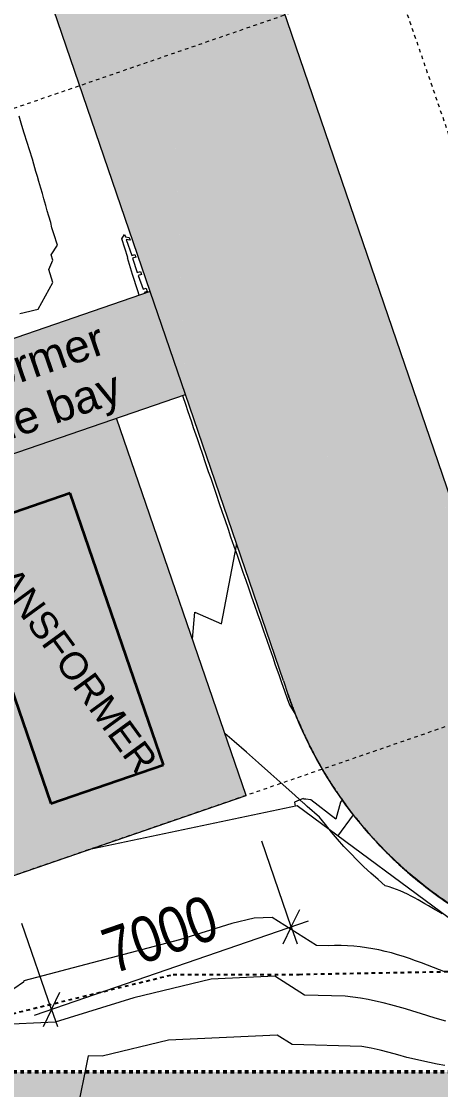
# Model space of a CAD drawing. Header units: metres. Extents: x -2515 to -2174, y 3875 to 4127.
# Drawn here: x -2463.84 to -2452.27, y 3945.45 to 3974.9 of the extents above; entities that cross this region are included whole.
import ezdxf

# ---------------------------------------------------------------- set-up
doc = ezdxf.new("R2010")
doc.units = ezdxf.units.M
for name, pattern in [('BOUNDARY Tighter', [0.008, 0.004, -0.002, 0, -0.002]), ('Dash Medium', [0.0075, 0.0045, -0.003]), ('Grid Line', [0.021, 0.012, -0.003, 0.003, -0.003]), ('Overhead', [0.004, 0.0025, -0.0015])]:
    doc.linetypes.add(name, pattern=pattern)
for name, color, linetype, lineweight in [('A-ANNO-DIMS', 211, 'Continuous', 5), ('A-ANNO-DIMS-500', 211, 'Continuous', 5), ('A-DETL', 90, 'Continuous', 5), ('A-DETL-GENF', 92, 'Continuous', 5), ('A-FLOR', 192, 'Continuous', 5), ('A-FLOR-OVHD', 1, 'Overhead', 5), ('A-FLOR-PATT', 8, 'Continuous', 5), ('A-GENM', 13, 'Continuous', 5), ('C-TOPO', 7, 'Continuous', 5), ('C-TOPO-MAJR', 7, 'Continuous', 18), ('C-TOPO-MINR', 7, 'Continuous', 5), ('G-ANNO-TEXT', 231, 'Continuous', 5), ('S-GRID', 1, 'Continuous', 5)]:
    doc.layers.add(name, color=color, linetype=linetype, lineweight=lineweight)
doc.styles.add('Arial', font='arial.ttf', dxfattribs={"height": 0.9})
doc.styles.add('Arial Narrow_1', font='ARIALN.TTF', dxfattribs={"height": 1.25})
doc.styles.add('Arial_4', font='arial.ttf', dxfattribs={"height": 0.75})
doc.dimstyles.new('2_5-CON-Diagonal-_mm__1', dxfattribs={"dimscale": 0.3048, "dimtxt": 1.279289, "dimasz": 2.46063, "dimexe": 1.64042, "dimexo": 0.0625, "dimgap": 0, "dimtad": 1, "dimdec": 0, "dimlfac": 1000, "dimzin": 0, "dimdsep": 46, "dimtxsty": 'Arial Narrow_1', "dimblk1": 'OBLIQUE', "dimblk2": 'OBLIQUE', "dimsah": 1, "dimcen": 0.09, "dimdle": 1.64042, "dimazin": 0, "dimtfac": 1, "dimtdec": 4, "dimtix": 1, "dimtmove": 0, "dimatfit": 3, "dimfxl": 8.2021, "dimfxlon": 1, "dimtvp": 1, "dimtolj": 1, "dimtzin": 0, "dimlwd": 15, "dimlwe": 15, "dimarcsym": 2})

# ---------------------------------------------------------------- blocks, each defined once
blk = doc.blocks.new('Generic Models 3 - Generic Models 2-971299-GA - TENANCY PLAN')
at = {"layer": 'A-GENM'}
blk.add_hatch(color=7, dxfattribs=at).paths.add_polyline_path([(-2397.253, 3964.35), (-2394.151, 3965.449), (-2396.794, 3972.914), (-2399.897, 3971.816), (-2397.732, 3965.704)])
at = {"layer": 'A-GENM', "color": 250, "lineweight": 35}
for p, q in [((-2396.794, 3972.914), (-2399.897, 3971.816)), ((-2394.151, 3965.449), (-2396.794, 3972.914)), ((-2399.897, 3971.816), (-2397.253, 3964.35)), ((-2397.253, 3964.35), (-2394.151, 3965.449))]:
    blk.add_line(p, q, dxfattribs=at)
blk = doc.blocks.new('DIMBLOCK26-GA - TENANCY PLAN')
at = {"layer": 'A-ANNO-DIMS-500', "lineweight": 15}
for p, q in [((-2456.393, 3949.943), (-2457.206, 3952.307)), ((-2456.393, 3949.943), (-2456.161, 3950.419)), ((-2463.012, 3947.666), (-2463.826, 3950.03)), ((-2463.485, 3947.503), (-2455.92, 3950.105)), ((-2456.393, 3949.943), (-2456.626, 3949.466)), ((-2456.393, 3949.943), (-2456.23, 3949.47)), ((-2463.012, 3947.666), (-2462.78, 3948.142)), ((-2463.012, 3947.666), (-2463.245, 3947.189)), ((-2463.012, 3947.666), (-2462.85, 3947.193))]:
    blk.add_line(p, q, dxfattribs=at)
at = {"layer": 'A-ANNO-DIMS-500', "color": 0, "lineweight": 15, "insert": (-2461.726, 3949.817), "char_height": 1.25, "width": 3.80132, "attachment_point": 1, "rotation": 18.9831, "line_spacing_factor": 0.974696, "style": 'Arial Narrow_1'}
blk.add_mtext('7000', dxfattribs=at)
blk = doc.blocks.new('_Oblique')
at = {"color": 0, "linetype": 'ByBlock', "lineweight": -2}
blk.add_line((-0.5, -0.5), (0.5, 0.5), dxfattribs=at)

msp = doc.modelspace()

# ---------------------------------------------------------------- hatches: boundary and pattern name
at = {"layer": 'A-DETL-GENF', "transparency": 33554585}
h = msp.add_hatch(color=7, dxfattribs=at)
h.paths.add_polyline_path([(-2302.0185, 3892.4128), (-2174.3113, 3892.4128), (-2174.3113, 4126.8955), (-2514.8637, 4126.8955), (-2514.8637, 3892.4128), (-2344.5875, 3892.4128)])
h.paths.add_polyline_path([(-2500.3708, 3896.9439), (-2507.4708, 3896.9439), (-2507.4708, 3904.3439), (-2500.3708, 3904.3439), (-2500.3708, 3903.4974)])
h.paths.add_polyline_path([(-2443.0284, 3945.9439), (-2477.4708, 3945.9439), (-2477.4708, 4057.0406), (-2355.409, 4057.0406), (-2355.409, 4059.8908), (-2213.309, 4059.8908), (-2213.309, 3949.0908), (-2338.4583, 3949.0908), (-2338.4583, 3945.9439), (-2441.6982, 3945.9439)])
at = {"layer": 'A-FLOR-PATT'}
for points in [[(-2459.3166, 3964.6203), (-2460.1269, 3985.4981), (-2467.3261, 3987.999), (-2459.6826, 3965.6886)], [(-2459.3166, 3964.6203), (-2453.6435, 3966.5737), (-2460.1269, 3985.4981), (-2459.358, 3965.6886)], [(-2467.8366, 3961.6894), (-2459.3166, 3964.6203), (-2460.2889, 3967.4583), (-2468.8035, 3964.5293), (-2467.9508, 3962.0248)], [(-2451.8698, 3961.3966), (-2453.6435, 3966.5737), (-2459.3166, 3964.6203), (-2453.2774, 3962.006)], [(-2456.4883, 3956.3651), (-2451.8698, 3961.3966), (-2459.3166, 3964.6203), (-2456.5445, 3956.5291)], [(-2453.6931, 3951.9279), (-2448.9299, 3957.0618), (-2449.194, 3957.2965), (-2449.4496, 3957.5405), (-2449.6963, 3957.7933), (-2449.9339, 3958.0548), (-2450.1909, 3958.361), (-2450.3807, 3958.6021), (-2450.5892, 3958.8873), (-2450.7876, 3959.1797), (-2451.0101, 3959.539), (-2451.1525, 3959.7847), (-2451.3186, 3960.0965), (-2451.4736, 3960.4139), (-2451.6172, 3960.7367), (-2451.7493, 3961.0644), (-2451.8698, 3961.3966), (-2456.4883, 3956.3651), (-2456.3313, 3955.9378), (-2456.1999, 3955.6132), (-2456.0681, 3955.3124), (-2455.9051, 3954.9715), (-2455.7308, 3954.6361), (-2455.5455, 3954.3067), (-2455.3494, 3953.9836), (-2455.1426, 3953.6672), (-2454.9255, 3953.3578), (-2454.6982, 3953.0558), (-2454.4611, 3952.7615), (-2454.2144, 3952.4752), (-2453.9583, 3952.1972), (-2453.7143, 3951.9494)]]:
    msp.add_hatch(color=253, dxfattribs=at).paths.add_polyline_path(points)
h = msp.add_hatch(color=254, dxfattribs=at)
h.paths.add_polyline_path([(-2464.2584, 3951.2877), (-2457.6391, 3953.5647), (-2461.2172, 3963.9664), (-2467.8365, 3961.6894), (-2464.313, 3951.4464)])
h.paths.add_polyline_path([(-2463.0288, 3953.3392), (-2465.6072, 3960.8272), (-2462.4953, 3961.8987), (-2459.917, 3954.4107), (-2461.6524, 3953.8131)])
h = msp.add_hatch(color=253, dxfattribs=at)
h.paths.add_polyline_path([(-2445.7037, 3948.6599), (-2442.4407, 3954.6599), (-2442.9001, 3954.6718), (-2443.2854, 3954.6972), (-2443.6301, 3954.7326), (-2443.8493, 3954.7599), (-2444.3251, 3954.8412), (-2444.5447, 3954.8845), (-2445.0074, 3954.9975), (-2445.2296, 3955.058), (-2445.689, 3955.2055), (-2445.9004, 3955.2796), (-2446.3277, 3955.4505), (-2446.5539, 3955.5482), (-2447.0548, 3955.7922), (-2447.4944, 3956.0361), (-2447.9456, 3956.3182), (-2448.3777, 3956.6211), (-2448.6577, 3956.8365), (-2448.9299, 3957.0618), (-2453.6931, 3951.9279), (-2453.4258, 3951.6737), (-2453.1505, 3951.4283), (-2452.8673, 3951.1919), (-2452.5767, 3950.9648), (-2452.2789, 3950.7472), (-2451.9742, 3950.5393), (-2451.6629, 3950.3415), (-2451.2792, 3950.1175), (-2451.0101, 3949.9705), (-2450.693, 3949.8097), (-2450.3588, 3949.6536), (-2450.0197, 3949.5085), (-2449.6761, 3949.3744), (-2449.1709, 3949.2015), (-2448.9767, 3949.1399), (-2448.6217, 3949.0397), (-2448.2637, 3948.9511), (-2447.903, 3948.8741), (-2447.54, 3948.8088), (-2447.0193, 3948.7376), (-2446.8087, 3948.7136), (-2446.4411, 3948.6838), (-2445.956, 3948.664)])
h.paths.add_polyline_path([(-2449.8837, 3954.8086), (-2449.8832, 3954.8086), (-2449.9185, 3954.9449)])

# ---------------------------------------------------------------- linework, layer by layer
at = {"layer": 'A-DETL', "linetype": 'BOUNDARY Tighter', "lineweight": 25}
for p, q in [((-2456.1743, 3948.6327), (-2448.0332, 3948.7862)), ((-2469.9193, 3946.129), (-2459.6514, 3948.6289)), ((-2459.6514, 3948.6289), (-2456.1743, 3948.6327))]:
    msp.add_line(p, q, dxfattribs=at)
at = {"layer": 'A-DETL', "linetype": 'Dash Medium', "lineweight": 50}
msp.add_line((-2477.4708, 3945.9439), (-2338.4583, 3945.9439), dxfattribs=at)
at = {"layer": 'A-FLOR'}
for p, q in [((-2460.2889, 3967.4583), (-2467.3261, 3987.999)), ((-2451.8698, 3961.3966), (-2460.1269, 3985.4981)), ((-2460.2889, 3967.4583), (-2468.8035, 3964.5293)), ((-2459.3166, 3964.6203), (-2460.2889, 3967.4583)), ((-2467.8366, 3961.6894), (-2459.3166, 3964.6203)), ((-2456.6115, 3956.7245), (-2459.3166, 3964.6203)), ((-2457.6391, 3953.5647), (-2461.2172, 3963.9664)), ((-2464.2584, 3951.2877), (-2457.6391, 3953.5647))]:
    msp.add_line(p, q, dxfattribs=at)
msp.add_open_spline([(-2453.6931, 3951.9279), (-2454.3222, 3952.546), (-2455.1577, 3953.5831), (-2456.0111, 3955.1303), (-2456.3454, 3955.9478), (-2456.4883, 3956.3651)], degree=3, knots=[-1, -1, -1, -1, -0.5, -0.25, 0, 0, 0, 0], dxfattribs=at)
msp.add_open_spline([(-2445.7037, 3948.6599), (-2446.4417, 3948.6599), (-2447.9167, 3948.8036), (-2450.0469, 3949.442), (-2452.0137, 3950.4794), (-2453.1669, 3951.4109), (-2453.6931, 3951.9279)], degree=3, dxfattribs=at)
at = {"layer": 'A-FLOR-OVHD'}
msp.add_line((-2447.0198, 3957.2209), (-2460.0741, 3995.0645), dxfattribs=at)
at = {"layer": 'C-TOPO'}
for p, q in [((-2456.6115, 3956.7245), (-2456.4847, 3956.3545)), ((-2456.3626, 3956.0167), (-2456.3731, 3956.0443)), ((-2456.3644, 3956.0215), (-2456.362, 3956.015)), ((-2456.2118, 3955.6396), (-2456.2186, 3955.6557)), ((-2456.0706, 3955.3178), (-2456.0954, 3955.3725)), ((-2456.078, 3955.334), (-2456.0726, 3955.3222)), ((-2455.9087, 3954.9788), (-2455.9353, 3955.0326)), ((-2455.9186, 3954.9988), (-2455.9116, 3954.9846)), ((-2455.7405, 3954.654), (-2455.7695, 3954.7083)), ((-2455.562, 3954.335), (-2455.5542, 3954.3217)), ((-2455.3704, 3954.0172), (-2455.36, 3954.0005)), ((-2454.9481, 3953.389), (-2455.0197, 3953.4893)), ((-2456.2343, 3953.2749), (-2461.9976, 3952.0653)), ((-2450.7232, 3949.2073), (-2456.2343, 3953.2749)), ((-2454.7388, 3953.1082), (-2454.7335, 3953.1013)), ((-2454.3082, 3952.5818), (-2454.4397, 3952.7357)), ((-2454.0179, 3952.2603), (-2454.0097, 3952.2515)), ((-2453.835, 3952.0698), (-2453.9286, 3952.1661)), ((-2453.7208, 3951.9552), (-2453.835, 3952.0698)), ((-2453.4453, 3951.6916), (-2453.4863, 3951.7298)), ((-2453.1888, 3951.4614), (-2453.1776, 3951.4517))]:
    msp.add_line(p, q, dxfattribs=at)
at = {"layer": 'C-TOPO', "flags": 128}
for points in [[(-2456.3731, 3956.0443), (-2456.4265, 3956.1894), (-2456.478, 3956.3351)], [(-2456.2801, 3955.8054), (-2456.3272, 3955.9246), (-2456.3563, 3956.0001)], [(-2456.2213, 3955.6621), (-2456.2463, 3955.7224), (-2456.2801, 3955.8054)], [(-2456.0954, 3955.3725), (-2456.1545, 3955.5057), (-2456.2118, 3955.6396)], [(-2456.0133, 3955.1945), (-2456.0547, 3955.2833), (-2456.066, 3955.3078)], [(-2455.9353, 3955.0326), (-2455.9746, 3955.1134), (-2456.0133, 3955.1945)], [(-2455.8364, 3954.836), (-2455.8863, 3954.9341), (-2455.9019, 3954.9651)], [(-2455.7695, 3954.7083), (-2455.8032, 3954.7721), (-2455.8364, 3954.836)], [(-2455.5974, 3954.3964), (-2455.6847, 3954.5517), (-2455.7203, 3954.6168)], [(-2455.5447, 3954.3053), (-2455.5711, 3954.3508), (-2455.5974, 3954.3964)], [(-2455.4159, 3954.0906), (-2455.4809, 3954.1976), (-2455.5447, 3954.3053)], [(-2455.3953, 3954.0572), (-2455.4056, 3954.0739), (-2455.4159, 3954.0906)], [(-2455.3404, 3953.9694), (-2455.368, 3954.0132), (-2455.3953, 3954.0572)], [(-2455.2673, 3953.8553), (-2455.304, 3953.9122), (-2455.3404, 3953.9694)], [(-2455.1945, 3953.7444), (-2455.2311, 3953.7998), (-2455.2673, 3953.8553)], [(-2455.1486, 3953.676), (-2455.1716, 3953.7102), (-2455.1945, 3953.7444)], [(-2455.0197, 3953.4893), (-2455.0846, 3953.5823), (-2455.1486, 3953.676)], [(-2454.7304, 3953.0973), (-2454.8771, 3953.2917), (-2454.9109, 3953.3377)], [(-2454.6529, 3952.9979), (-2454.6918, 3953.0475), (-2454.7304, 3953.0973)], [(-2454.4676, 3952.7692), (-2454.4831, 3952.7878), (-2454.6529, 3952.9979)], [(-2454.1708, 3952.4265), (-2454.2399, 3952.5038), (-2454.3082, 3952.5818)], [(-2453.9744, 3952.2142), (-2454.0048, 3952.2464), (-2454.1708, 3952.4265)], [(-2453.4863, 3951.7298), (-2453.6625, 3951.8979), (-2453.6815, 3951.9165)], [(-2453.1543, 3951.4316), (-2453.3218, 3951.5791), (-2453.3992, 3951.6492)], [(-2452.8832, 3951.2047), (-2452.9041, 3951.2217), (-2453.1543, 3951.4316)], [(-2452.6082, 3950.9887), (-2452.648, 3951.0191), (-2452.7975, 3951.1359)], [(-2452.3267, 3950.7811), (-2452.3862, 3950.8239), (-2452.5025, 3950.9091)]]:
    msp.add_lwpolyline(points, dxfattribs=at)
at = {"layer": 'C-TOPO'}
for start, end in [(198.91141, 200.74733), (201.39687, 202.62613), (203.4203, 204.49128), (205.37289, 206.35684), (207.29535, 208.18992), (208.18992, 208.33732), (209.20544, 210.12828), (211.10042, 212.00296), (212.96743, 213.87483), (213.88046, 214.00036), (214.81702, 215.56166), (215.56166, 215.89336), (216.67777, 217.57517), (217.62896, 217.78344), (218.56407, 219.26991), (219.26991, 219.54987), (219.54987, 219.6684), (220.47512, 221.32631), (221.3876, 221.54839), (222.39904, 223.17106), (223.2453, 223.42608), (224.31638, 224.90349), (224.90349, 225.30391), (226.25114, 226.96281), (227.00889, 227.16805), (228.10146, 228.65729), (228.65729, 228.96001), (229.95102, 230.33033), (230.33033, 230.76827), (230.76827, 230.89865), (231.81131, 232.53233), (232.53233, 232.75953), (233.68539, 234.29832), (234.29832, 234.61809)]:
    msp.add_arc((-2445.7037, 3960.0599), 11.4, start, end, dxfattribs=at)
msp.add_ellipse((-2445.7063, 3960.0597), major_axis=(-0.998, 11.3551), ratio=0.9998756, start_param=1.8132247, end_param=1.816003, dxfattribs=at)
for points in [[(-2456.4846, 3956.3541), (-2456.4472, 3956.2451), (-2456.4083, 3956.1368), (-2456.3677, 3956.0291)], [(-2456.3677, 3956.0291), (-2456.3599, 3956.0084), (-2456.352, 3955.9876), (-2456.344, 3955.9669)], [(-2456.344, 3955.9669), (-2456.3104, 3955.8791), (-2456.2756, 3955.7918), (-2456.2398, 3955.7049)], [(-2456.2398, 3955.7049), (-2456.2309, 3955.6834), (-2456.222, 3955.6619), (-2456.213, 3955.6404)], [(-2456.2119, 3955.6379), (-2456.204, 3955.6191), (-2456.1961, 3955.6003), (-2456.1881, 3955.5816)], [(-2456.1881, 3955.5816), (-2456.1625, 3955.5214), (-2456.1364, 3955.4615), (-2456.1097, 3955.4018)], [(-2456.1086, 3955.3993), (-2456.0914, 3955.3607), (-2456.0739, 3955.3222), (-2456.0562, 3955.2837)], [(-2456.0551, 3955.2813), (-2456.0446, 3955.2585), (-2456.034, 3955.2357), (-2456.0234, 3955.213)], [(-2456.0234, 3955.213), (-2456.005, 3955.1738), (-2455.9864, 3955.1347), (-2455.9676, 3955.0956)], [(-2455.887, 3954.9321), (-2455.823, 3954.8046), (-2455.7565, 3954.6783), (-2455.6877, 3954.5533)], [(-2455.6851, 3954.5485), (-2455.6579, 3954.499), (-2455.6302, 3954.4498), (-2455.6023, 3954.4007)], [(-2455.599, 3954.3951), (-2455.5823, 3954.3657), (-2455.5654, 3954.3364), (-2455.5483, 3954.3072)], [(-2455.5453, 3954.3021), (-2455.5038, 3954.2309), (-2455.4614, 3954.1601), (-2455.4183, 3954.0899)], [(-2455.418, 3954.0893), (-2455.4025, 3954.0639), (-2455.3868, 3954.0387), (-2455.3711, 3954.0135)], [(-2455.3685, 3954.0093), (-2455.3377, 3953.96), (-2455.3065, 3953.9109), (-2455.275, 3953.8621)], [(-2455.2713, 3953.8565), (-2455.2346, 3953.7996), (-2455.1973, 3953.7431), (-2455.1595, 3953.6869)], [(-2455.1595, 3953.6869), (-2455.1568, 3953.683), (-2455.1541, 3953.679), (-2455.1514, 3953.675)], [(-2455.149, 3953.6713), (-2454.9929, 3953.4401), (-2454.8283, 3953.2146), (-2454.6557, 3952.9955)], [(-2454.6548, 3952.9943), (-2454.6005, 3952.9254), (-2454.5455, 3952.8572), (-2454.4897, 3952.7896)], [(-2454.4855, 3952.7846), (-2454.4284, 3952.7155), (-2454.3705, 3952.6472), (-2454.3118, 3952.5795)], [(-2454.006, 3952.2409), (-2453.8969, 3952.1248), (-2453.7853, 3952.0111), (-2453.6715, 3951.8997)], [(-2453.6639, 3951.8922), (-2453.5537, 3951.7847), (-2453.4413, 3951.6793), (-2453.3268, 3951.5763)], [(-2453.3232, 3951.573), (-2453.2786, 3951.5329), (-2453.2337, 3951.4931), (-2453.1885, 3951.4537)], [(-2453.1885, 3951.4537), (-2452.8131, 3951.1267), (-2452.4162, 3950.8243), (-2452.0013, 3950.5491)]]:
    msp.add_open_spline(points, degree=3, dxfattribs=at)
for points, knots in [([(-2455.9676, 3955.0956), (-2455.9485, 3955.0561), (-2455.9223, 3955.0025), (-2455.8956, 3954.9492), (-2455.8886, 3954.9352)], [-0.886032025, -0.886032025, -0.886032025, -0.886032025, -0.875, -0.87106672, -0.87106672, -0.87106672, -0.87106672]), ([(-2454.3102, 3952.5776), (-2454.2893, 3952.5536), (-2454.1906, 3952.4408), (-2454.0898, 3952.33), (-2454.009, 3952.2441)], [-0.633001344, -0.633001344, -0.633001344, -0.633001344, -0.625, -0.59538654, -0.59538654, -0.59538654, -0.59538654])]:
    msp.add_open_spline(points, degree=3, knots=knots, dxfattribs=at)
at = {"layer": 'C-TOPO-MAJR', "color": 251, "lineweight": 13}
for p, q in [((-2461.0707, 3968.9112), (-2460.9959, 3969.0282)), ((-2460.9089, 3968.3958), (-2461.0707, 3968.9112)), ((-2460.9959, 3969.0282), (-2460.9731, 3968.9623)), ((-2460.9731, 3968.9623), (-2460.8679, 3968.9436)), ((-2460.9495, 3968.8943), (-2460.7975, 3968.4482)), ((-2460.8444, 3968.8749), (-2460.9495, 3968.8943)), ((-2460.8679, 3968.9436), (-2460.8444, 3968.8749)), ((-2460.9143, 3968.383), (-2460.9089, 3968.3958)), ((-2460.7777, 3967.9264), (-2460.9143, 3968.383)), ((-2460.7975, 3968.4482), (-2460.711, 3968.4777)), ((-2460.6849, 3968.4016), (-2460.7712, 3968.3723)), ((-2460.7712, 3968.3723), (-2460.6439, 3967.9838)), ((-2460.711, 3968.4777), (-2460.6849, 3968.4016)), ((-2460.631, 3967.473), (-2460.7777, 3967.9264)), ((-2460.6439, 3967.9838), (-2460.5542, 3968.0126)), ((-2460.5257, 3967.9292), (-2460.615, 3967.9006)), ((-2460.615, 3967.9006), (-2460.4809, 3967.5203)), ((-2460.5542, 3968.0126), (-2460.5257, 3967.9292)), ((-2460.5941, 3967.3533), (-2460.631, 3967.473)), ((-2460.4809, 3967.5203), (-2460.3977, 3967.5484)), ((-2460.3666, 3967.4577), (-2460.4495, 3967.4297)), ((-2460.4495, 3967.4297), (-2460.4415, 3967.4058)), ((-2460.3977, 3967.5484), (-2460.3666, 3967.4577)), ((-2459.3997, 3964.5917), (-2459.3077, 3964.3254)), ((-2459.3077, 3964.3254), (-2459.2569, 3964.1784)), ((-2459.2569, 3964.1784), (-2459.1509, 3963.865)), ((-2459.1509, 3963.865), (-2459.0973, 3963.7104)), ((-2459.0973, 3963.7104), (-2458.9939, 3963.4046)), ((-2458.9939, 3963.4046), (-2458.9377, 3963.2424)), ((-2458.9377, 3963.2424), (-2458.8368, 3962.9442)), ((-2458.8368, 3962.9442), (-2458.7765, 3962.775)), ((-2458.7765, 3962.775), (-2458.6829, 3962.4988)), ((-2458.6829, 3962.4988), (-2458.6169, 3962.3071)), ((-2458.6169, 3962.3071), (-2458.5249, 3962.0357)), ((-2458.5249, 3962.0357), (-2458.4572, 3961.8392)), ((-2458.4572, 3961.8392), (-2458.3895, 3961.6427)), ((-2458.3895, 3961.6427), (-2458.2975, 3961.3712)), ((-2458.2975, 3961.3712), (-2458.2283, 3961.1702)), ((-2458.2283, 3961.1702), (-2458.1378, 3960.9033)), ((-2458.1378, 3960.9033), (-2458.067, 3960.6978)), ((-2458.067, 3960.6978), (-2457.978, 3960.4355)), ((-2457.978, 3960.4355), (-2457.8883, 3960.1843)), ((-2457.8883, 3960.1843), (-2457.8146, 3959.9704)), ((-2457.8146, 3959.9704), (-2457.7264, 3959.7201)), ((-2457.7264, 3959.7201), (-2457.6514, 3959.5021)), ((-2457.6514, 3959.5021), (-2457.5763, 3959.2848)), ((-2457.5763, 3959.2848), (-2457.4882, 3959.036)), ((-2457.4882, 3959.036), (-2457.412, 3958.8135)), ((-2457.412, 3958.8135), (-2457.3253, 3958.5687)), ((-2457.3253, 3958.5687), (-2457.238, 3958.3235)), ((-2457.238, 3958.3235), (-2457.1598, 3958.1027)), ((-2457.1598, 3958.1027), (-2457.0719, 3957.849)), ((-2457.0719, 3957.849), (-2456.9965, 3957.636)), ((-2456.9965, 3957.636), (-2456.9059, 3957.3745)), ((-2456.9059, 3957.3745), (-2456.8333, 3957.1693)), ((-2456.8333, 3957.1693), (-2456.7401, 3956.9)), ((-2456.7401, 3956.9), (-2456.6677, 3956.7026)), ((-2456.6677, 3956.7026), (-2456.5718, 3956.4254)), ((-2456.5718, 3956.4254), (-2456.5073, 3956.2358)), ((-2456.5073, 3956.2358), (-2456.4412, 3956.0642)), ((-2456.4412, 3956.0642), (-2456.2827, 3955.8049)), ((-2456.2827, 3955.8049), (-2456.241, 3955.7096)), ((-2456.0676, 3953.4782), (-2456.2367, 3953.4066)), ((-2456.0574, 3953.4585), (-2456.0676, 3953.4782)), ((-2455.9892, 3953.4636), (-2456.0574, 3953.4585)), ((-2455.8562, 3953.4457), (-2455.9892, 3953.4636)), ((-2456.2367, 3953.4066), (-2456.3065, 3953.3824)), ((-2456.3065, 3953.3824), (-2456.2819, 3953.2649)), ((-2455.1663, 3952.9094), (-2455.8562, 3953.4457)), ((-2455.0363, 3953.3829), (-2455.1663, 3952.9094)), ((-2454.9894, 3953.4466), (-2455.0363, 3953.3829)), ((-2455.108, 3952.4436), (-2454.6766, 3953.028)), ((-2458.0315, 3950.0311), (-2459.4799, 3949.5841)), ((-2457.4206, 3950.1772), (-2458.0315, 3950.0311)), ((-2456.9205, 3950.2002), (-2457.4206, 3950.1772)), ((-2455.6939, 3949.4262), (-2456.9205, 3950.2002)), ((-2459.4799, 3949.5841), (-2463.7728, 3948.4491)), ((-2455.3726, 3949.4178), (-2455.6939, 3949.4262)), ((-2455.1967, 3949.4232), (-2455.3726, 3949.4178)), ((-2455.0207, 3949.4234), (-2455.1967, 3949.4232)), ((-2454.8448, 3949.4182), (-2455.0207, 3949.4234)), ((-2454.6691, 3949.4072), (-2454.8448, 3949.4182)), ((-2454.4939, 3949.3904), (-2454.6691, 3949.4072)), ((-2454.3194, 3949.3677), (-2454.4939, 3949.3904)), ((-2454.1457, 3949.3393), (-2454.3194, 3949.3677)), ((-2453.973, 3949.3054), (-2454.1457, 3949.3393)), ((-2453.8014, 3949.2662), (-2453.973, 3949.3054)), ((-2453.631, 3949.2223), (-2453.8014, 3949.2662)), ((-2453.4617, 3949.1741), (-2453.631, 3949.2223)), ((-2453.2935, 3949.1222), (-2453.4617, 3949.1741)), ((-2453.1264, 3949.067), (-2453.2935, 3949.1222)), ((-2452.9602, 3949.0091), (-2453.1264, 3949.067)), ((-2452.7948, 3948.9489), (-2452.9602, 3949.0091)), ((-2452.6301, 3948.887), (-2452.7948, 3948.9489)), ((-2452.4658, 3948.8237), (-2452.6301, 3948.887)), ((-2452.302, 3948.7594), (-2452.4658, 3948.8237)), ((-2452.1384, 3948.6946), (-2452.302, 3948.7594)), ((-2463.7815, 3948.4148), (-2464.0527, 3948.2327)), ((-2463.7728, 3948.4491), (-2463.7815, 3948.4148)), ((-2459.78, 3946.8179), (-2461.6127, 3946.3796)), ((-2456.7794, 3946.9554), (-2459.78, 3946.8179)), ((-2456.3705, 3946.6975), (-2456.7794, 3946.9554)), ((-2454.443, 3946.647), (-2456.3705, 3946.6975)), ((-2454.1925, 3946.595), (-2454.443, 3946.647)), ((-2453.9432, 3946.5378), (-2454.1925, 3946.595)), ((-2453.6949, 3946.4759), (-2453.9432, 3946.5378)), ((-2453.4477, 3946.41), (-2453.6949, 3946.4759)), ((-2453.2014, 3946.3408), (-2453.4477, 3946.41)), ((-2461.6127, 3946.3796), (-2461.9969, 3946.3882)), ((-2452.9933, 3946.2936), (-2453.2014, 3946.3408)), ((-2452.785, 3946.2479), (-2452.9933, 3946.2936)), ((-2452.5763, 3946.2034), (-2452.785, 3946.2479)), ((-2452.3673, 3946.1601), (-2452.5763, 3946.2034)), ((-2452.158, 3946.1179), (-2452.3673, 3946.1601))]:
    msp.add_line(p, q, dxfattribs=at)
at = {"layer": 'C-TOPO-MAJR', "color": 254, "lineweight": 13}
msp.add_line((-2461.9969, 3946.3882), (-2462.4023, 3944.4149), dxfattribs=at)
at = {"layer": 'C-TOPO-MINR', "color": 252}
for p, q in [((-2463.8277, 3972.0317), (-2463.908, 3972.2908)), ((-2463.7636, 3971.827), (-2463.8277, 3972.0317)), ((-2463.6843, 3971.5688), (-2463.7636, 3971.827)), ((-2463.6204, 3971.365), (-2463.6843, 3971.5688)), ((-2463.5402, 3971.1024), (-2463.6204, 3971.365)), ((-2463.5018, 3970.9653), (-2463.5402, 3971.1024)), ((-2463.4403, 3970.769), (-2463.5018, 3970.9653)), ((-2463.4018, 3970.6312), (-2463.4403, 3970.769)), ((-2463.3624, 3970.4891), (-2463.4018, 3970.6312)), ((-2463.3036, 3970.303), (-2463.3624, 3970.4891)), ((-2463.2641, 3970.1601), (-2463.3036, 3970.303)), ((-2463.2235, 3970.0125), (-2463.2641, 3970.1601)), ((-2463.1675, 3969.8322), (-2463.2235, 3970.0125)), ((-2463.1269, 3969.6843), (-2463.1675, 3969.8322)), ((-2463.0852, 3969.5313), (-2463.1269, 3969.6843)), ((-2463.0322, 3969.362), (-2463.0852, 3969.5313)), ((-2462.9979, 3969.2083), (-2463.0322, 3969.362)), ((-2462.9467, 3969.0447), (-2462.9979, 3969.2083)), ((-2462.8471, 3968.7395), (-2462.9467, 3969.0447)), ((-2463.0202, 3968.4685), (-2462.8471, 3968.7395)), ((-2463.0868, 3968.062), (-2462.9752, 3968.3251)), ((-2462.9752, 3968.3251), (-2463.0202, 3968.4685)), ((-2463.051, 3967.9425), (-2463.0868, 3968.062)), ((-2463.0126, 3967.8237), (-2463.051, 3967.9425)), ((-2463.3835, 3966.9737), (-2462.9759, 3967.7044)), ((-2462.9759, 3967.7044), (-2463.0126, 3967.8237)), ((-2463.882, 3966.8493), (-2463.6062, 3966.9181)), ((-2463.6062, 3966.9181), (-2463.4959, 3966.9456)), ((-2463.4959, 3966.9456), (-2463.3835, 3966.9737)), ((-2455.1143, 3952.3564), (-2455.2853, 3952.556)), ((-2454.9388, 3952.1606), (-2455.1143, 3952.3564)), ((-2454.7591, 3951.9688), (-2454.9388, 3952.1606)), ((-2454.5751, 3951.781), (-2454.7591, 3951.9688)), ((-2454.387, 3951.5974), (-2454.5751, 3951.781)), ((-2454.1948, 3951.418), (-2454.387, 3951.5974)), ((-2453.9988, 3951.2429), (-2454.1948, 3951.418)), ((-2453.7989, 3951.0721), (-2453.9988, 3951.2429)), ((-2453.6926, 3951.0446), (-2453.7989, 3951.0721)), ((-2453.5878, 3951.0116), (-2453.6926, 3951.0446)), ((-2453.4847, 3950.974), (-2453.5878, 3951.0116)), ((-2453.3831, 3950.9322), (-2453.4847, 3950.974)), ((-2453.283, 3950.8872), (-2453.3831, 3950.9322)), ((-2453.1841, 3950.8394), (-2453.283, 3950.8872)), ((-2453.0863, 3950.7895), (-2453.1841, 3950.8394)), ((-2452.9894, 3950.7378), (-2453.0863, 3950.7895)), ((-2452.8932, 3950.685), (-2452.9894, 3950.7378)), ((-2452.7975, 3950.6311), (-2452.8932, 3950.685)), ((-2452.7022, 3950.5766), (-2452.7975, 3950.6311)), ((-2452.6071, 3950.5216), (-2452.7022, 3950.5766)), ((-2452.5122, 3950.4663), (-2452.6071, 3950.5216)), ((-2452.4174, 3950.411), (-2452.5122, 3950.4663)), ((-2452.3225, 3950.3557), (-2452.4174, 3950.411)), ((-2452.2276, 3950.3005), (-2452.3225, 3950.3557)), ((-2458.6003, 3948.4976), (-2460.7384, 3947.9862)), ((-2456.8499, 3948.5778), (-2458.6003, 3948.4976)), ((-2456.0322, 3948.0619), (-2456.8499, 3948.5778)), ((-2460.7384, 3947.9862), (-2462.9111, 3947.3157)), ((-2454.9078, 3948.0324), (-2456.0322, 3948.0619)), ((-2454.6958, 3948.0067), (-2454.9078, 3948.0324)), ((-2454.4846, 3947.9751), (-2454.6958, 3948.0067)), ((-2454.2743, 3947.9378), (-2454.4846, 3947.9751)), ((-2454.065, 3947.8951), (-2454.2743, 3947.9378)), ((-2453.8568, 3947.8475), (-2454.065, 3947.8951)), ((-2453.6496, 3947.7954), (-2453.8568, 3947.8475)), ((-2453.4435, 3947.7395), (-2453.6496, 3947.7954)), ((-2453.2383, 3947.6802), (-2453.4435, 3947.7395)), ((-2453.034, 3947.6181), (-2453.2383, 3947.6802)), ((-2452.8303, 3947.5537), (-2453.034, 3947.6181)), ((-2462.9111, 3947.3157), (-2465.4483, 3947.1995)), ((-2452.6273, 3947.4875), (-2452.8303, 3947.5537)), ((-2452.4246, 3947.42), (-2452.6273, 3947.4875)), ((-2452.1289, 3947.3462), (-2452.4246, 3947.42))]:
    msp.add_line(p, q, dxfattribs=at)
at = {"layer": 'C-TOPO-MINR', "color": 9}
for p, q in [((-2458.316, 3958.2966), (-2457.9084, 3960.4569)), ((-2457.9073, 3960.4624), (-2457.9019, 3960.4911)), ((-2459.1213, 3957.8734), (-2459.059, 3958.6144)), ((-2459.059, 3958.6144), (-2458.316, 3958.2966)), ((-2457.9697, 3955.0554), (-2458.2279, 3955.2765)), ((-2457.6306, 3954.7599), (-2457.9697, 3955.0554)), ((-2457.2935, 3954.4621), (-2457.6306, 3954.7599)), ((-2456.9576, 3954.1629), (-2457.2935, 3954.4621)), ((-2456.6223, 3953.863), (-2456.9576, 3954.1629)), ((-2456.287, 3953.5632), (-2456.6223, 3953.863)), ((-2456.0543, 3953.3562), (-2456.287, 3953.5632)), ((-2455.9509, 3953.2642), (-2456.0485, 3953.351)), ((-2455.6137, 3952.9666), (-2455.9509, 3953.2642)), ((-2455.4518, 3952.7595), (-2455.6137, 3952.9666)), ((-2455.2853, 3952.556), (-2455.4518, 3952.7595))]:
    msp.add_line(p, q, dxfattribs=at)
at = {"layer": 'S-GRID', "linetype": 'Grid Line'}
for p, q in [((-2473.6962, 3969.1875), (-2347.0935, 4012.7813)), ((-2340.582, 3993.8709), (-2467.1847, 3950.2771))]:
    msp.add_line(p, q, dxfattribs=at)

# ---------------------------------------------------------------- block references
at = {"layer": 'A-GENM', "rotation": 359.5004071202222}
msp.add_blockref('Generic Models 3 - Generic Models 2-971299-GA - TENANCY PLAN', (-100.4339, -31.7631), dxfattribs=at)

# ---------------------------------------------------------------- texts
at = {"layer": 'G-ANNO-TEXT', "color": 7, "attachment_point": 1}
for s, insert, char_height, width, rotation, style in [('transformer ', (-2467.8233, 3964.53), 0.9, 7.896622, 19.00041, 'Arial'), ('vehicle bay', (-2467.246, 3963.2597), 0.9, 7.175103, 19.00041, 'Arial'), ('TRANSFORMER', (-2464.8008, 3961.0741), 0.75, 9.860756, 306.07538, 'Arial_4')]:
    msp.add_mtext(s, dxfattribs=dict(at, insert=insert, char_height=char_height, width=width, rotation=rotation, style=style))

# ---------------------------------------------------------------- dimensions: what is measured, and where the dimension line sits
at = {"layer": 'A-ANNO-DIMS', "lineweight": 15}
dim = msp.add_linear_dim(base=(-2456.3931, 3949.9428), p1=(-2463.8257, 3950.0298), p2=(-2457.2064, 3952.3069), angle=18.98314, dimstyle='2_5-CON-Diagonal-_mm__1', override={"dimpost": '<>', "dimfxl": 7}, dxfattribs=at)
dim.commit()
dim.dimension.update_dxf_attribs({"geometry": 'DIMBLOCK26-GA - TENANCY PLAN', "text_midpoint": (-2459.9104, 3949.4078)})

doc.saveas('drawing.dxf')
